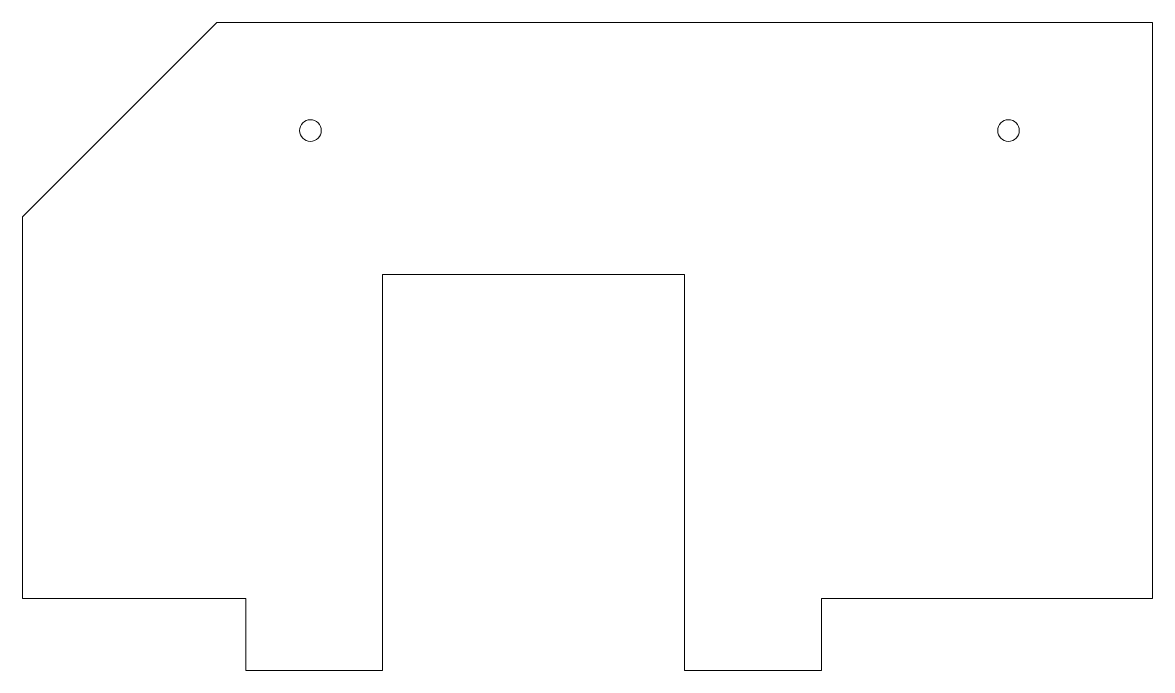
# Model space of a CAD drawing. Header units: millimetres. Extents: x 0 to 157, y -10 to 80.
import ezdxf

# ---------------------------------------------------------------- set-up
doc = ezdxf.new("R2010")
doc.units = ezdxf.units.MM

msp = doc.modelspace()

# ---------------------------------------------------------------- linework, layer by layer
at = {"color": 7, "linetype": 'Continuous', "lineweight": 15}
for p, q in [((27, 80), (0, 53)), ((157, 80), (27, 80)), ((157, 0), (157, 80)), ((0, 53), (0, 0)), ((50, -10), (50, 45)), ((50, 45), (92, 45)), ((92, 45), (92, -10)), ((0, 0), (31, 0)), ((31, 0), (31, -10)), ((111, -10), (111, 0)), ((111, 0), (157, 0)), ((31, -10), (50, -10)), ((92, -10), (111, -10))]:
    msp.add_line(p, q, dxfattribs=at)
for centre in [(40, 65), (137, 65)]:
    msp.add_circle(centre, 1.5, dxfattribs=at)

doc.saveas('drawing.dxf')
